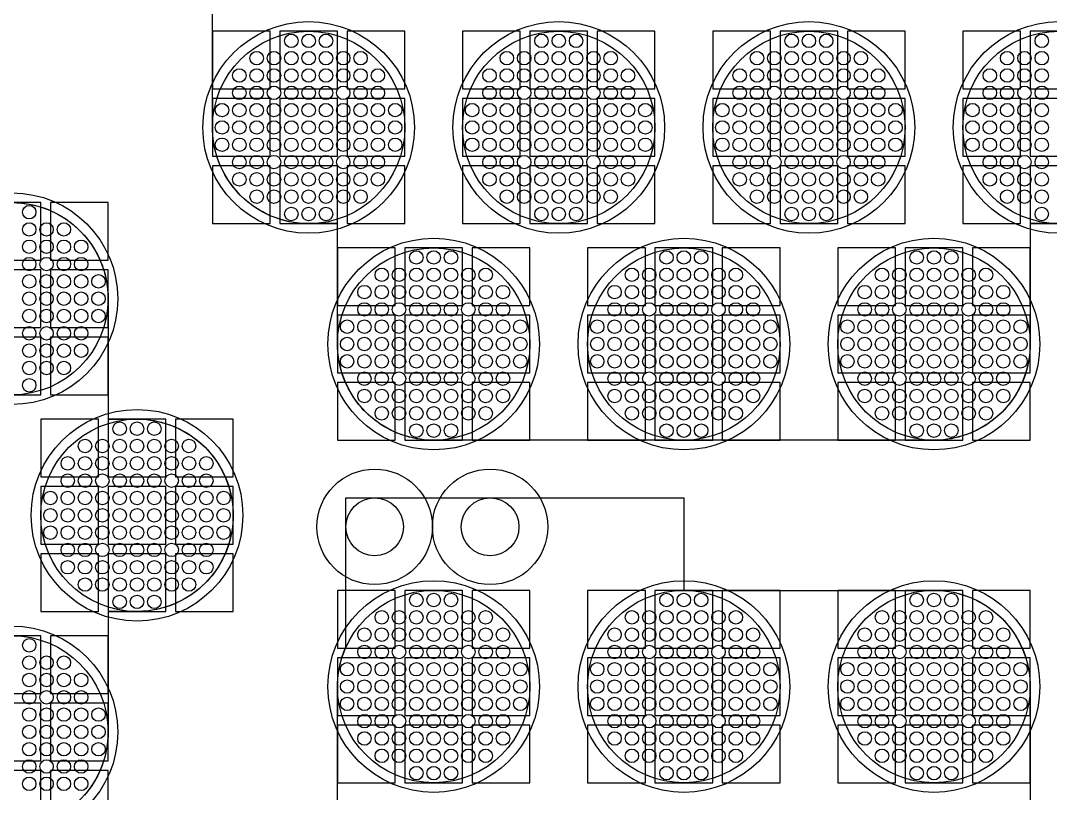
# Model space of a CAD drawing. Extents: x -49 to 54, y -38 to 38.
# Drawn here: x 31.93 to 37.28, y -28.15 to -24.13 of the extents above; entities that cross this region are included whole.
import ezdxf

# ---------------------------------------------------------------- set-up
doc = ezdxf.new("R2010")
doc.units = 0
for name, color, linetype in [('ADHESIVE_VIA_OPENINGS', 30, 'CONTINUOUS'), ('BACK_LAYER', 5, 'CONTINUOUS'), ('COND_LAYER_LOWER_ELECTRODE', 6, 'CONTINUOUS'), ('CONDUCTIVE_LAYER_BACK_LAYER', 2, 'CONTINUOUS'), ('EMITTER', 3, 'CONTINUOUS'), ('LOWER_ELECTRODE', 1, 'CONTINUOUS'), ('SUBSTRATE_VIA', 4, 'CONTINUOUS')]:
    doc.layers.add(name, color=color, linetype=linetype)

msp = doc.modelspace()

# ---------------------------------------------------------------- linework, layer by layer
at = {"layer": 'ADHESIVE_VIA_OPENINGS'}
for centre in [(33.7652, -26.7657), (34.3652, -26.7657)]:
    msp.add_circle(centre, 0.3, dxfattribs=at)
at = {"layer": 'BACK_LAYER'}
for points in [[(32.9221, -24.4898), (33.2221, -24.4898), (33.2221, -24.1898), (32.9221, -24.1898)], [(33.2721, -24.4898), (33.5721, -24.4898), (33.5721, -24.1898), (33.2721, -24.1898)], [(33.6221, -24.4898), (33.9221, -24.4898), (33.9221, -24.1898), (33.6221, -24.1898)], [(34.2221, -24.4898), (34.5221, -24.4898), (34.5221, -24.1898), (34.2221, -24.1898)], [(34.5721, -24.4898), (34.8721, -24.4898), (34.8721, -24.1898), (34.5721, -24.1898)], [(34.9221, -24.4898), (35.2221, -24.4898), (35.2221, -24.1898), (34.9221, -24.1898)], [(35.5221, -24.4898), (35.8221, -24.4898), (35.8221, -24.1898), (35.5221, -24.1898)], [(35.8721, -24.4898), (36.1721, -24.4898), (36.1721, -24.1898), (35.8721, -24.1898)], [(36.2221, -24.4898), (36.5221, -24.4898), (36.5221, -24.1898), (36.2221, -24.1898)], [(36.8221, -24.4898), (37.1221, -24.4898), (37.1221, -24.1898), (36.8221, -24.1898)], [(37.1721, -24.4898), (37.4721, -24.4898), (37.4721, -24.1898), (37.1721, -24.1898)], [(32.9221, -24.8398), (33.2221, -24.8398), (33.2221, -24.5398), (32.9221, -24.5398)], [(33.2721, -24.8398), (33.5721, -24.8398), (33.5721, -24.5398), (33.2721, -24.5398)], [(33.6221, -24.8398), (33.9221, -24.8398), (33.9221, -24.5398), (33.6221, -24.5398)], [(34.2221, -24.8398), (34.5221, -24.8398), (34.5221, -24.5398), (34.2221, -24.5398)], [(34.5721, -24.8398), (34.8721, -24.8398), (34.8721, -24.5398), (34.5721, -24.5398)], [(34.9221, -24.8398), (35.2221, -24.8398), (35.2221, -24.5398), (34.9221, -24.5398)], [(35.5221, -24.8398), (35.8221, -24.8398), (35.8221, -24.5398), (35.5221, -24.5398)], [(35.8721, -24.8398), (36.1721, -24.8398), (36.1721, -24.5398), (35.8721, -24.5398)], [(36.2221, -24.8398), (36.5221, -24.8398), (36.5221, -24.5398), (36.2221, -24.5398)], [(36.8221, -24.8398), (37.1221, -24.8398), (37.1221, -24.5398), (36.8221, -24.5398)], [(37.1721, -24.8398), (37.4721, -24.8398), (37.4721, -24.5398), (37.1721, -24.5398)], [(32.9221, -25.1898), (33.2221, -25.1898), (33.2221, -24.8898), (32.9221, -24.8898)], [(33.2721, -25.1898), (33.5721, -25.1898), (33.5721, -24.8898), (33.2721, -24.8898)], [(33.6221, -25.1898), (33.9221, -25.1898), (33.9221, -24.8898), (33.6221, -24.8898)], [(34.2221, -25.1898), (34.5221, -25.1898), (34.5221, -24.8898), (34.2221, -24.8898)], [(34.5721, -25.1898), (34.8721, -25.1898), (34.8721, -24.8898), (34.5721, -24.8898)], [(34.9221, -25.1898), (35.2221, -25.1898), (35.2221, -24.8898), (34.9221, -24.8898)], [(35.5221, -25.1898), (35.8221, -25.1898), (35.8221, -24.8898), (35.5221, -24.8898)], [(35.8721, -25.1898), (36.1721, -25.1898), (36.1721, -24.8898), (35.8721, -24.8898)], [(36.2221, -25.1898), (36.5221, -25.1898), (36.5221, -24.8898), (36.2221, -24.8898)], [(36.8221, -25.1898), (37.1221, -25.1898), (37.1221, -24.8898), (36.8221, -24.8898)], [(37.1721, -25.1898), (37.4721, -25.1898), (37.4721, -24.8898), (37.1721, -24.8898)], [(31.7302, -25.38), (32.0302, -25.38), (32.0302, -25.08), (31.7302, -25.08)], [(32.0802, -25.38), (32.3802, -25.38), (32.3802, -25.08), (32.0802, -25.08)], [(33.5721, -25.6156), (33.8721, -25.6156), (33.8721, -25.3156), (33.5721, -25.3156)], [(33.9221, -25.6156), (34.2221, -25.6156), (34.2221, -25.3156), (33.9221, -25.3156)], [(34.2721, -25.6156), (34.5721, -25.6156), (34.5721, -25.3156), (34.2721, -25.3156)], [(34.8721, -25.6156), (35.1721, -25.6156), (35.1721, -25.3156), (34.8721, -25.3156)], [(35.2221, -25.6156), (35.5221, -25.6156), (35.5221, -25.3156), (35.2221, -25.3156)], [(35.5721, -25.6156), (35.8721, -25.6156), (35.8721, -25.3156), (35.5721, -25.3156)], [(36.1721, -25.6156), (36.4721, -25.6156), (36.4721, -25.3156), (36.1721, -25.3156)], [(36.5221, -25.6156), (36.8221, -25.6156), (36.8221, -25.3156), (36.5221, -25.3156)], [(36.8721, -25.6156), (37.1721, -25.6156), (37.1721, -25.3156), (36.8721, -25.3156)], [(31.7302, -25.73), (32.0302, -25.73), (32.0302, -25.43), (31.7302, -25.43)], [(32.0802, -25.73), (32.3802, -25.73), (32.3802, -25.43), (32.0802, -25.43)], [(33.5721, -25.9656), (33.8721, -25.9656), (33.8721, -25.6656), (33.5721, -25.6656)], [(33.9221, -25.9656), (34.2221, -25.9656), (34.2221, -25.6656), (33.9221, -25.6656)], [(34.2721, -25.9656), (34.5721, -25.9656), (34.5721, -25.6656), (34.2721, -25.6656)], [(34.8721, -25.9656), (35.1721, -25.9656), (35.1721, -25.6656), (34.8721, -25.6656)], [(35.2221, -25.9656), (35.5221, -25.9656), (35.5221, -25.6656), (35.2221, -25.6656)], [(35.5721, -25.9656), (35.8721, -25.9656), (35.8721, -25.6656), (35.5721, -25.6656)], [(36.1721, -25.9656), (36.4721, -25.9656), (36.4721, -25.6656), (36.1721, -25.6656)], [(36.5221, -25.9656), (36.8221, -25.9656), (36.8221, -25.6656), (36.5221, -25.6656)], [(36.8721, -25.9656), (37.1721, -25.9656), (37.1721, -25.6656), (36.8721, -25.6656)], [(31.7302, -26.08), (32.0302, -26.08), (32.0302, -25.78), (31.7302, -25.78)], [(32.0802, -26.08), (32.3802, -26.08), (32.3802, -25.78), (32.0802, -25.78)], [(33.5721, -26.3156), (33.8721, -26.3156), (33.8721, -26.0156), (33.5721, -26.0156)], [(33.9221, -26.3156), (34.2221, -26.3156), (34.2221, -26.0156), (33.9221, -26.0156)], [(34.2721, -26.3156), (34.5721, -26.3156), (34.5721, -26.0156), (34.2721, -26.0156)], [(34.8721, -26.3156), (35.1721, -26.3156), (35.1721, -26.0156), (34.8721, -26.0156)], [(35.2221, -26.3156), (35.5221, -26.3156), (35.5221, -26.0156), (35.2221, -26.0156)], [(35.5721, -26.3156), (35.8721, -26.3156), (35.8721, -26.0156), (35.5721, -26.0156)], [(36.1721, -26.3156), (36.4721, -26.3156), (36.4721, -26.0156), (36.1721, -26.0156)], [(36.5221, -26.3156), (36.8221, -26.3156), (36.8221, -26.0156), (36.5221, -26.0156)], [(36.8721, -26.3156), (37.1721, -26.3156), (37.1721, -26.0156), (36.8721, -26.0156)], [(32.0302, -26.5058), (32.3302, -26.5058), (32.3302, -26.2058), (32.0302, -26.2058)], [(32.3802, -26.5058), (32.6802, -26.5058), (32.6802, -26.2058), (32.3802, -26.2058)], [(32.7302, -26.5058), (33.0302, -26.5058), (33.0302, -26.2058), (32.7302, -26.2058)], [(32.0302, -26.8558), (32.3302, -26.8558), (32.3302, -26.5558), (32.0302, -26.5558)], [(32.3802, -26.8558), (32.6802, -26.8558), (32.6802, -26.5558), (32.3802, -26.5558)], [(32.7302, -26.8558), (33.0302, -26.8558), (33.0302, -26.5558), (32.7302, -26.5558)], [(32.0302, -27.2058), (32.3302, -27.2058), (32.3302, -26.9058), (32.0302, -26.9058)], [(32.3802, -27.2058), (32.6802, -27.2058), (32.6802, -26.9058), (32.3802, -26.9058)], [(32.7302, -27.2058), (33.0302, -27.2058), (33.0302, -26.9058), (32.7302, -26.9058)], [(33.5721, -27.396), (33.8721, -27.396), (33.8721, -27.096), (33.5721, -27.096)], [(33.9221, -27.396), (34.2221, -27.396), (34.2221, -27.096), (33.9221, -27.096)], [(34.2721, -27.396), (34.5721, -27.396), (34.5721, -27.096), (34.2721, -27.096)], [(34.8721, -27.396), (35.1721, -27.396), (35.1721, -27.096), (34.8721, -27.096)], [(35.2221, -27.396), (35.5221, -27.396), (35.5221, -27.096), (35.2221, -27.096)], [(35.5721, -27.396), (35.8721, -27.396), (35.8721, -27.096), (35.5721, -27.096)], [(36.1721, -27.396), (36.4721, -27.396), (36.4721, -27.096), (36.1721, -27.096)], [(36.5221, -27.396), (36.8221, -27.396), (36.8221, -27.096), (36.5221, -27.096)], [(36.8721, -27.396), (37.1721, -27.396), (37.1721, -27.096), (36.8721, -27.096)], [(31.7302, -27.6316), (32.0302, -27.6316), (32.0302, -27.3316), (31.7302, -27.3316)], [(32.0802, -27.6316), (32.3802, -27.6316), (32.3802, -27.3316), (32.0802, -27.3316)], [(33.5721, -27.746), (33.8721, -27.746), (33.8721, -27.446), (33.5721, -27.446)], [(33.9221, -27.746), (34.2221, -27.746), (34.2221, -27.446), (33.9221, -27.446)], [(34.2721, -27.746), (34.5721, -27.746), (34.5721, -27.446), (34.2721, -27.446)], [(34.8721, -27.746), (35.1721, -27.746), (35.1721, -27.446), (34.8721, -27.446)], [(35.2221, -27.746), (35.5221, -27.746), (35.5221, -27.446), (35.2221, -27.446)], [(35.5721, -27.746), (35.8721, -27.746), (35.8721, -27.446), (35.5721, -27.446)], [(36.1721, -27.746), (36.4721, -27.746), (36.4721, -27.446), (36.1721, -27.446)], [(36.5221, -27.746), (36.8221, -27.746), (36.8221, -27.446), (36.5221, -27.446)], [(36.8721, -27.746), (37.1721, -27.746), (37.1721, -27.446), (36.8721, -27.446)], [(31.7302, -27.9816), (32.0302, -27.9816), (32.0302, -27.6816), (31.7302, -27.6816)], [(32.0802, -27.9816), (32.3802, -27.9816), (32.3802, -27.6816), (32.0802, -27.6816)], [(33.5721, -28.096), (33.8721, -28.096), (33.8721, -27.796), (33.5721, -27.796)], [(33.9221, -28.096), (34.2221, -28.096), (34.2221, -27.796), (33.9221, -27.796)], [(34.2721, -28.096), (34.5721, -28.096), (34.5721, -27.796), (34.2721, -27.796)], [(34.8721, -28.096), (35.1721, -28.096), (35.1721, -27.796), (34.8721, -27.796)], [(35.2221, -28.096), (35.5221, -28.096), (35.5221, -27.796), (35.2221, -27.796)], [(35.5721, -28.096), (35.8721, -28.096), (35.8721, -27.796), (35.5721, -27.796)], [(36.1721, -28.096), (36.4721, -28.096), (36.4721, -27.796), (36.1721, -27.796)], [(36.5221, -28.096), (36.8221, -28.096), (36.8221, -27.796), (36.5221, -27.796)], [(36.8721, -28.096), (37.1721, -28.096), (37.1721, -27.796), (36.8721, -27.796)], [(31.7302, -28.3316), (32.0302, -28.3316), (32.0302, -28.0316), (31.7302, -28.0316)], [(32.0802, -28.3316), (32.3802, -28.3316), (32.3802, -28.0316), (32.0802, -28.0316)]]:
    msp.add_lwpolyline(points, close=True, dxfattribs=at)
at = {"layer": 'COND_LAYER_LOWER_ELECTRODE'}
for centre in [(33.4221, -24.6898), (34.7221, -24.6898), (36.0221, -24.6898), (37.3221, -24.6898), (31.8802, -25.58), (34.0721, -25.8156), (35.3721, -25.8156), (36.6721, -25.8156), (32.5302, -26.7058), (34.0721, -27.596), (35.3721, -27.596), (36.6721, -27.596), (31.8802, -27.8316)]:
    msp.add_circle(centre, 0.55, dxfattribs=at)
at = {"layer": 'CONDUCTIVE_LAYER_BACK_LAYER'}
for points in [[(37.332, -25.1897), (37.1721, -25.1897), (37.1721, -25.8156), (37.1717, -25.8355), (37.1705, -25.8553), (37.1685, -25.8751), (37.1658, -25.8948), (37.1622, -25.9144), (37.1579, -25.9338), (37.1528, -25.953), (37.147, -25.972), (37.1404, -25.9908), (37.1331, -26.0092), (37.125, -26.0274), (37.1162, -26.0453), (37.1067, -26.0627), (37.0966, -26.0798), (37.0857, -26.0965), (37.0742, -26.1127), (37.0621, -26.1285), (37.0494, -26.1437), (37.036, -26.1585), (37.0221, -26.1727), (37.0076, -26.1863), (36.9926, -26.1993), (36.9771, -26.2118), (36.9611, -26.2236), (36.9447, -26.2348), (36.9278, -26.2453), (36.9105, -26.2551), (36.8929, -26.2642), (36.8748, -26.2726), (36.8565, -26.2803), (36.8379, -26.2873), (36.819, -26.2935), (36.7999, -26.299), (36.7806, -26.3037), (36.7611, -26.3076), (36.7414, -26.3108), (36.7217, -26.3131), (36.7019, -26.3147), (36.682, -26.3155), (34.0621, -26.3155), (34.0423, -26.3147), (34.0225, -26.3131), (34.0027, -26.3108), (33.9831, -26.3076), (33.9636, -26.3037), (33.9443, -26.299), (33.9252, -26.2935), (33.9063, -26.2873), (33.8876, -26.2803), (33.8693, -26.2726), (33.8513, -26.2642), (33.8336, -26.2551), (33.8164, -26.2453), (33.7995, -26.2348), (33.783, -26.2236), (33.767, -26.2118), (33.7515, -26.1993), (33.7365, -26.1863), (33.7221, -26.1727), (33.7081, -26.1585), (33.6948, -26.1437), (33.6821, -26.1285), (33.6699, -26.1127), (33.6584, -26.0965), (33.6476, -26.0798), (33.6374, -26.0627), (33.6279, -26.0453), (33.6192, -26.0274), (33.6111, -26.0092), (33.6038, -25.9908), (33.5972, -25.972), (33.5913, -25.953), (33.5862, -25.9338), (33.5819, -25.9144), (33.5784, -25.8948), (33.5756, -25.8751), (33.5737, -25.8553), (33.5725, -25.8355), (33.5721, -25.8156), (33.5721, -25.1897), (33.4121, -25.1897), (33.3923, -25.1889), (33.3725, -25.1873), (33.3527, -25.1849), (33.3331, -25.1818), (33.3136, -25.1779), (33.2943, -25.1732), (33.2752, -25.1677), (33.2563, -25.1615), (33.2376, -25.1545), (33.2193, -25.1468), (33.2013, -25.1384), (33.1836, -25.1293), (33.1664, -25.1194), (33.1495, -25.1089), (33.133, -25.0978), (33.117, -25.0859), (33.1015, -25.0735), (33.0865, -25.0605), (33.0721, -25.0468), (33.0581, -25.0326), (33.0448, -25.0179), (33.0321, -25.0026), (33.0199, -24.9869), (33.0084, -24.9706), (32.9976, -24.954), (32.9874, -24.9369), (32.9779, -24.9194), (32.9692, -24.9016), (32.9611, -24.8834), (32.9538, -24.8649), (32.9472, -24.8462), (32.9413, -24.8272), (32.9362, -24.8079), (32.9319, -24.7885), (32.9284, -24.769), (32.9256, -24.7493), (32.9237, -24.7295), (32.9225, -24.7096), (32.9221, -24.6898), (32.9221, -24.0638)], [(31.91, -25.0809), (31.9298, -25.0824), (31.9496, -25.0848), (31.9692, -25.0879), (31.9887, -25.0919), (32.008, -25.0966), (32.0271, -25.102), (32.046, -25.1083), (32.0647, -25.1152), (32.083, -25.1229), (32.101, -25.1313), (32.1187, -25.1405), (32.1359, -25.1503), (32.1528, -25.1608), (32.1693, -25.172), (32.1853, -25.1838), (32.2008, -25.1962), (32.2158, -25.2093), (32.2302, -25.2229), (32.2442, -25.2371), (32.2575, -25.2519), (32.2703, -25.2671), (32.2824, -25.2829), (32.2939, -25.2991), (32.3047, -25.3158), (32.3149, -25.3328), (32.3244, -25.3503), (32.3331, -25.3682), (32.3412, -25.3863), (32.3485, -25.4048), (32.3551, -25.4236), (32.361, -25.4426), (32.3661, -25.4618), (32.3704, -25.4812), (32.3739, -25.5008), (32.3767, -25.5205), (32.3786, -25.5402), (32.3798, -25.5601), (32.3802, -25.58), (32.3802, -26.2059), (32.5402, -26.2059), (32.56, -26.2067), (32.5798, -26.2083), (32.5996, -26.2106), (32.6192, -26.2138), (32.6387, -26.2177), (32.658, -26.2224), (32.6771, -26.2279), (32.696, -26.2341), (32.7147, -26.2411), (32.733, -26.2488), (32.751, -26.2572), (32.7687, -26.2663), (32.7859, -26.2761), (32.8028, -26.2866), (32.8193, -26.2978), (32.8353, -26.3096), (32.8508, -26.3221), (32.8658, -26.3351), (32.8802, -26.3487), (32.8942, -26.3629), (32.9075, -26.3777), (32.9203, -26.3929), (32.9324, -26.4087), (32.9439, -26.4249), (32.9547, -26.4416), (32.9649, -26.4587), (32.9744, -26.4761), (32.9831, -26.494), (32.9912, -26.5122), (32.9985, -26.5306), (33.0051, -26.5494), (33.011, -26.5684), (33.0161, -26.5876), (33.0204, -26.607), (33.0239, -26.6266), (33.0267, -26.6463), (33.0286, -26.6661), (33.0298, -26.6859), (33.0302, -26.7058), (33.0298, -26.7257), (33.0286, -26.7455), (33.0267, -26.7653), (33.0239, -26.785), (33.0204, -26.8046), (33.0161, -26.824), (33.011, -26.8432), (33.0051, -26.8622), (32.9985, -26.881), (32.9912, -26.8994), (32.9831, -26.9176), (32.9744, -26.9354), (32.9649, -26.9529), (32.9547, -26.97), (32.9439, -26.9867), (32.9324, -27.0029), (32.9203, -27.0187), (32.9075, -27.0339), (32.8942, -27.0486), (32.8802, -27.0628), (32.8658, -27.0765), (32.8508, -27.0895), (32.8353, -27.102), (32.8193, -27.1138), (32.8028, -27.125), (32.7859, -27.1355), (32.7687, -27.1453), (32.751, -27.1544), (32.733, -27.1628), (32.7147, -27.1705), (32.696, -27.1775), (32.6771, -27.1837), (32.658, -27.1892), (32.6387, -27.1939), (32.6192, -27.1978), (32.5996, -27.201), (32.5798, -27.2033), (32.56, -27.2049), (32.5402, -27.2057), (32.3802, -27.2057), (32.3802, -27.8316), (32.3798, -27.8515), (32.3786, -27.8714), (32.3767, -27.8911), (32.3739, -27.9108), (32.3704, -27.9304), (32.3661, -27.9498), (32.361, -27.969), (32.3551, -27.988), (32.3485, -28.0068), (32.3412, -28.0253), (32.3331, -28.0434), (32.3244, -28.0613), (32.3149, -28.0788), (32.3047, -28.0958), (32.2939, -28.1125), (32.2824, -28.1287), (32.2703, -28.1445), (32.2575, -28.1597)], [(33.5721, -28.2219), (33.5721, -27.596), (33.5725, -27.5761), (33.5737, -27.5563), (33.5756, -27.5365), (33.5784, -27.5168), (33.5819, -27.4972), (33.5862, -27.4778), (33.5913, -27.4586), (33.5972, -27.4396), (33.6038, -27.4208), (33.6111, -27.4024), (33.6152, -27.3932), (33.6152, -26.6157), (35.3721, -26.6157), (35.3721, -27.0961), (36.682, -27.0961), (36.7019, -27.0969), (36.7217, -27.0985), (36.7414, -27.1008), (36.7611, -27.104), (36.7806, -27.1079), (36.7999, -27.1126), (36.819, -27.1181), (36.8379, -27.1243), (36.8565, -27.1312), (36.8748, -27.1389), (36.8929, -27.1474), (36.9105, -27.1565), (36.9278, -27.1663), (36.9447, -27.1768), (36.9611, -27.188), (36.9771, -27.1998), (36.9926, -27.2123), (37.0076, -27.2253), (37.0221, -27.2389), (37.036, -27.2531), (37.0494, -27.2679), (37.0621, -27.2831), (37.0742, -27.2989), (37.0857, -27.3151), (37.0966, -27.3318), (37.1067, -27.3489), (37.1162, -27.3663), (37.125, -27.3842), (37.1331, -27.4024), (37.1404, -27.4208), (37.147, -27.4396), (37.1528, -27.4586), (37.1579, -27.4778), (37.1622, -27.4972), (37.1658, -27.5168), (37.1685, -27.5365), (37.1705, -27.5563), (37.1717, -27.5761), (37.1721, -27.596), (37.1721, -28.2219)]]:
    msp.add_lwpolyline(points, dxfattribs=at)
at = {"layer": 'EMITTER'}
for centre in [(33.4221, -24.6898), (34.7221, -24.6898), (36.0221, -24.6898), (37.3221, -24.6898), (31.8802, -25.58), (34.0721, -25.8156), (35.3721, -25.8156), (36.6721, -25.8156), (32.5302, -26.7058), (34.0721, -27.596), (35.3721, -27.596), (36.6721, -27.596), (31.8802, -27.8316)]:
    msp.add_circle(centre, 0.5, dxfattribs=at)
at = {"layer": 'LOWER_ELECTRODE'}
for centre in [(33.3321, -24.2398), (33.4221, -24.2398), (33.5121, -24.2398), (34.6321, -24.2398), (34.7221, -24.2398), (34.8121, -24.2398), (35.9321, -24.2398), (36.0221, -24.2398), (36.1121, -24.2398), (37.2321, -24.2398), (33.1521, -24.3298), (33.2421, -24.3298), (33.3321, -24.3298), (33.4221, -24.3298), (33.5121, -24.3298), (33.6021, -24.3298), (33.6921, -24.3298), (34.4521, -24.3298), (34.5421, -24.3298), (34.6321, -24.3298), (34.7221, -24.3298), (34.8121, -24.3298), (34.9021, -24.3298), (34.9921, -24.3298), (35.7521, -24.3298), (35.8421, -24.3298), (35.9321, -24.3298), (36.0221, -24.3298), (36.1121, -24.3298), (36.2021, -24.3298), (36.2921, -24.3298), (37.0521, -24.3298), (37.1421, -24.3298), (37.2321, -24.3298), (33.0621, -24.4198), (33.1521, -24.4198), (33.2421, -24.4198), (33.3321, -24.4198), (33.4221, -24.4198), (33.5121, -24.4198), (33.6021, -24.4198), (33.6921, -24.4198), (33.7821, -24.4198), (34.3621, -24.4198), (34.4521, -24.4198), (34.5421, -24.4198), (34.6321, -24.4198), (34.7221, -24.4198), (34.8121, -24.4198), (34.9021, -24.4198), (34.9921, -24.4198), (35.0821, -24.4198), (35.6621, -24.4198), (35.7521, -24.4198), (35.8421, -24.4198), (35.9321, -24.4198), (36.0221, -24.4198), (36.1121, -24.4198), (36.2021, -24.4198), (36.2921, -24.4198), (36.3821, -24.4198), (36.9621, -24.4198), (37.0521, -24.4198), (37.1421, -24.4198), (37.2321, -24.4198), (33.0621, -24.5098), (33.1521, -24.5098), (33.2421, -24.5098), (33.3321, -24.5098), (33.4221, -24.5098), (33.5121, -24.5098), (33.6021, -24.5098), (33.6921, -24.5098), (33.7821, -24.5098), (34.3621, -24.5098), (34.4521, -24.5098), (34.5421, -24.5098), (34.6321, -24.5098), (34.7221, -24.5098), (34.8121, -24.5098), (34.9021, -24.5098), (34.9921, -24.5098), (35.0821, -24.5098), (35.6621, -24.5098), (35.7521, -24.5098), (35.8421, -24.5098), (35.9321, -24.5098), (36.0221, -24.5098), (36.1121, -24.5098), (36.2021, -24.5098), (36.2921, -24.5098), (36.3821, -24.5098), (36.9621, -24.5098), (37.0521, -24.5098), (37.1421, -24.5098), (37.2321, -24.5098), (32.9721, -24.5998), (33.0621, -24.5998), (33.1521, -24.5998), (33.2421, -24.5998), (33.3321, -24.5998), (33.4221, -24.5998), (33.5121, -24.5998), (33.6021, -24.5998), (33.6921, -24.5998), (33.7821, -24.5998), (33.8721, -24.5998), (34.2721, -24.5998), (34.3621, -24.5998), (34.4521, -24.5998), (34.5421, -24.5998), (34.6321, -24.5998), (34.7221, -24.5998), (34.8121, -24.5998), (34.9021, -24.5998), (34.9921, -24.5998), (35.0821, -24.5998), (35.1721, -24.5998), (35.5721, -24.5998), (35.6621, -24.5998), (35.7521, -24.5998), (35.8421, -24.5998), (35.9321, -24.5998), (36.0221, -24.5998), (36.1121, -24.5998), (36.2021, -24.5998), (36.2921, -24.5998), (36.3821, -24.5998), (36.4721, -24.5998), (36.8721, -24.5998), (36.9621, -24.5998), (37.0521, -24.5998), (37.1421, -24.5998), (37.2321, -24.5998), (32.9721, -24.6898), (33.0621, -24.6898), (33.1521, -24.6898), (33.2421, -24.6898), (33.3321, -24.6898), (33.4221, -24.6898), (33.5121, -24.6898), (33.6021, -24.6898), (33.6921, -24.6898), (33.7821, -24.6898), (33.8721, -24.6898), (34.2721, -24.6898), (34.3621, -24.6898), (34.4521, -24.6898), (34.5421, -24.6898), (34.6321, -24.6898), (34.7221, -24.6898), (34.8121, -24.6898), (34.9021, -24.6898), (34.9921, -24.6898), (35.0821, -24.6898), (35.1721, -24.6898), (35.5721, -24.6898), (35.6621, -24.6898), (35.7521, -24.6898), (35.8421, -24.6898), (35.9321, -24.6898), (36.0221, -24.6898), (36.1121, -24.6898), (36.2021, -24.6898), (36.2921, -24.6898), (36.3821, -24.6898), (36.4721, -24.6898), (36.8721, -24.6898), (36.9621, -24.6898), (37.0521, -24.6898), (37.1421, -24.6898), (37.2321, -24.6898), (32.9721, -24.7798), (33.0621, -24.7798), (33.1521, -24.7798), (33.2421, -24.7798), (33.3321, -24.7798), (33.4221, -24.7798), (33.5121, -24.7798), (33.6021, -24.7798), (33.6921, -24.7798), (33.7821, -24.7798), (33.8721, -24.7798), (34.2721, -24.7798), (34.3621, -24.7798), (34.4521, -24.7798), (34.5421, -24.7798), (34.6321, -24.7798), (34.7221, -24.7798), (34.8121, -24.7798), (34.9021, -24.7798), (34.9921, -24.7798), (35.0821, -24.7798), (35.1721, -24.7798), (35.5721, -24.7798), (35.6621, -24.7798), (35.7521, -24.7798), (35.8421, -24.7798), (35.9321, -24.7798), (36.0221, -24.7798), (36.1121, -24.7798), (36.2021, -24.7798), (36.2921, -24.7798), (36.3821, -24.7798), (36.4721, -24.7798), (36.8721, -24.7798), (36.9621, -24.7798), (37.0521, -24.7798), (37.1421, -24.7798), (37.2321, -24.7798), (33.0621, -24.8698), (33.1521, -24.8698), (33.2421, -24.8698), (33.3321, -24.8698), (33.4221, -24.8698), (33.5121, -24.8698), (33.6021, -24.8698), (33.6921, -24.8698), (33.7821, -24.8698), (34.3621, -24.8698), (34.4521, -24.8698), (34.5421, -24.8698), (34.6321, -24.8698), (34.7221, -24.8698), (34.8121, -24.8698), (34.9021, -24.8698), (34.9921, -24.8698), (35.0821, -24.8698), (35.6621, -24.8698), (35.7521, -24.8698), (35.8421, -24.8698), (35.9321, -24.8698), (36.0221, -24.8698), (36.1121, -24.8698), (36.2021, -24.8698), (36.2921, -24.8698), (36.3821, -24.8698), (36.9621, -24.8698), (37.0521, -24.8698), (37.1421, -24.8698), (37.2321, -24.8698), (33.0621, -24.9598), (33.1521, -24.9598), (33.2421, -24.9598), (33.3321, -24.9598), (33.4221, -24.9598), (33.5121, -24.9598), (33.6021, -24.9598), (33.6921, -24.9598), (33.7821, -24.9598), (34.3621, -24.9598), (34.4521, -24.9598), (34.5421, -24.9598), (34.6321, -24.9598), (34.7221, -24.9598), (34.8121, -24.9598), (34.9021, -24.9598), (34.9921, -24.9598), (35.0821, -24.9598), (35.6621, -24.9598), (35.7521, -24.9598), (35.8421, -24.9598), (35.9321, -24.9598), (36.0221, -24.9598), (36.1121, -24.9598), (36.2021, -24.9598), (36.2921, -24.9598), (36.3821, -24.9598), (36.9621, -24.9598), (37.0521, -24.9598), (37.1421, -24.9598), (37.2321, -24.9598), (33.1521, -25.0498), (33.2421, -25.0498), (33.3321, -25.0498), (33.4221, -25.0498), (33.5121, -25.0498), (33.6021, -25.0498), (33.6921, -25.0498), (34.4521, -25.0498), (34.5421, -25.0498), (34.6321, -25.0498), (34.7221, -25.0498), (34.8121, -25.0498), (34.9021, -25.0498), (34.9921, -25.0498), (35.7521, -25.0498), (35.8421, -25.0498), (35.9321, -25.0498), (36.0221, -25.0498), (36.1121, -25.0498), (36.2021, -25.0498), (36.2921, -25.0498), (37.0521, -25.0498), (37.1421, -25.0498), (37.2321, -25.0498), (31.9702, -25.13), (33.3321, -25.1398), (33.4221, -25.1398), (33.5121, -25.1398), (34.6321, -25.1398), (34.7221, -25.1398), (34.8121, -25.1398), (35.9321, -25.1398), (36.0221, -25.1398), (36.1121, -25.1398), (37.2321, -25.1398), (31.9702, -25.22), (32.0602, -25.22), (32.1502, -25.22), (31.9702, -25.31), (32.0602, -25.31), (32.1502, -25.31), (32.2402, -25.31), (31.9702, -25.4), (32.0602, -25.4), (32.1502, -25.4), (32.2402, -25.4), (33.9821, -25.3656), (34.0721, -25.3656), (34.1621, -25.3656), (35.2821, -25.3656), (35.3721, -25.3656), (35.4621, -25.3656), (36.5821, -25.3656), (36.6721, -25.3656), (36.7621, -25.3656), (33.8021, -25.4556), (33.8921, -25.4556), (33.9821, -25.4556), (34.0721, -25.4556), (34.1621, -25.4556), (34.2521, -25.4556), (34.3421, -25.4556), (35.1021, -25.4556), (35.1921, -25.4556), (35.2821, -25.4556), (35.3721, -25.4556), (35.4621, -25.4556), (35.5521, -25.4556), (35.6421, -25.4556), (36.4021, -25.4556), (36.4921, -25.4556), (36.5821, -25.4556), (36.6721, -25.4556), (36.7621, -25.4556), (36.8521, -25.4556), (36.9421, -25.4556), (31.9702, -25.49), (32.0602, -25.49), (32.1502, -25.49), (32.2402, -25.49), (32.3302, -25.49), (33.7121, -25.5456), (33.8021, -25.5456), (33.8921, -25.5456), (33.9821, -25.5456), (34.0721, -25.5456), (34.1621, -25.5456), (34.2521, -25.5456), (34.3421, -25.5456), (34.4321, -25.5456), (35.0121, -25.5456), (35.1021, -25.5456), (35.1921, -25.5456), (35.2821, -25.5456), (35.3721, -25.5456), (35.4621, -25.5456), (35.5521, -25.5456), (35.6421, -25.5456), (35.7321, -25.5456), (36.3121, -25.5456), (36.4021, -25.5456), (36.4921, -25.5456), (36.5821, -25.5456), (36.6721, -25.5456), (36.7621, -25.5456), (36.8521, -25.5456), (36.9421, -25.5456), (37.0321, -25.5456), (31.9702, -25.58), (32.0602, -25.58), (32.1502, -25.58), (32.2402, -25.58), (32.3302, -25.58), (31.9702, -25.67), (32.0602, -25.67), (32.1502, -25.67), (32.2402, -25.67), (32.3302, -25.67), (33.7121, -25.6356), (33.8021, -25.6356), (33.8921, -25.6356), (33.9821, -25.6356), (34.0721, -25.6356), (34.1621, -25.6356), (34.2521, -25.6356), (34.3421, -25.6356), (34.4321, -25.6356), (35.0121, -25.6356), (35.1021, -25.6356), (35.1921, -25.6356), (35.2821, -25.6356), (35.3721, -25.6356), (35.4621, -25.6356), (35.5521, -25.6356), (35.6421, -25.6356), (35.7321, -25.6356), (36.3121, -25.6356), (36.4021, -25.6356), (36.4921, -25.6356), (36.5821, -25.6356), (36.6721, -25.6356), (36.7621, -25.6356), (36.8521, -25.6356), (36.9421, -25.6356), (37.0321, -25.6356), (31.9702, -25.76), (32.0602, -25.76), (32.1502, -25.76), (32.2402, -25.76), (33.6221, -25.7256), (33.7121, -25.7256), (33.8021, -25.7256), (33.8921, -25.7256), (33.9821, -25.7256), (34.0721, -25.7256), (34.1621, -25.7256), (34.2521, -25.7256), (34.3421, -25.7256), (34.4321, -25.7256), (34.5221, -25.7256), (34.9221, -25.7256), (35.0121, -25.7256), (35.1021, -25.7256), (35.1921, -25.7256), (35.2821, -25.7256), (35.3721, -25.7256), (35.4621, -25.7256), (35.5521, -25.7256), (35.6421, -25.7256), (35.7321, -25.7256), (35.8221, -25.7256), (36.2221, -25.7256), (36.3121, -25.7256), (36.4021, -25.7256), (36.4921, -25.7256), (36.5821, -25.7256), (36.6721, -25.7256), (36.7621, -25.7256), (36.8521, -25.7256), (36.9421, -25.7256), (37.0321, -25.7256), (37.1221, -25.7256), (33.6221, -25.8156), (33.7121, -25.8156), (33.8021, -25.8156), (33.8921, -25.8156), (33.9821, -25.8156), (34.0721, -25.8156), (34.1621, -25.8156), (34.2521, -25.8156), (34.3421, -25.8156), (34.4321, -25.8156), (34.5221, -25.8156), (34.9221, -25.8156), (35.0121, -25.8156), (35.1021, -25.8156), (35.1921, -25.8156), (35.2821, -25.8156), (35.3721, -25.8156), (35.4621, -25.8156), (35.5521, -25.8156), (35.6421, -25.8156), (35.7321, -25.8156), (35.8221, -25.8156), (36.2221, -25.8156), (36.3121, -25.8156), (36.4021, -25.8156), (36.4921, -25.8156), (36.5821, -25.8156), (36.6721, -25.8156), (36.7621, -25.8156), (36.8521, -25.8156), (36.9421, -25.8156), (37.0321, -25.8156), (37.1221, -25.8156), (31.9702, -25.85), (32.0602, -25.85), (32.1502, -25.85), (32.2402, -25.85), (33.6221, -25.9056), (33.7121, -25.9056), (33.8021, -25.9056), (33.8921, -25.9056), (33.9821, -25.9056), (34.0721, -25.9056), (34.1621, -25.9056), (34.2521, -25.9056), (34.3421, -25.9056), (34.4321, -25.9056), (34.5221, -25.9056), (34.9221, -25.9056), (35.0121, -25.9056), (35.1021, -25.9056), (35.1921, -25.9056), (35.2821, -25.9056), (35.3721, -25.9056), (35.4621, -25.9056), (35.5521, -25.9056), (35.6421, -25.9056), (35.7321, -25.9056), (35.8221, -25.9056), (36.2221, -25.9056), (36.3121, -25.9056), (36.4021, -25.9056), (36.4921, -25.9056), (36.5821, -25.9056), (36.6721, -25.9056), (36.7621, -25.9056), (36.8521, -25.9056), (36.9421, -25.9056), (37.0321, -25.9056), (37.1221, -25.9056), (31.9702, -25.94), (32.0602, -25.94), (32.1502, -25.94), (31.9702, -26.03), (33.7121, -25.9956), (33.8021, -25.9956), (33.8921, -25.9956), (33.9821, -25.9956), (34.0721, -25.9956), (34.1621, -25.9956), (34.2521, -25.9956), (34.3421, -25.9956), (34.4321, -25.9956), (35.0121, -25.9956), (35.1021, -25.9956), (35.1921, -25.9956), (35.2821, -25.9956), (35.3721, -25.9956), (35.4621, -25.9956), (35.5521, -25.9956), (35.6421, -25.9956), (35.7321, -25.9956), (36.3121, -25.9956), (36.4021, -25.9956), (36.4921, -25.9956), (36.5821, -25.9956), (36.6721, -25.9956), (36.7621, -25.9956), (36.8521, -25.9956), (36.9421, -25.9956), (37.0321, -25.9956), (33.7121, -26.0856), (33.8021, -26.0856), (33.8921, -26.0856), (33.9821, -26.0856), (34.0721, -26.0856), (34.1621, -26.0856), (34.2521, -26.0856), (34.3421, -26.0856), (34.4321, -26.0856), (35.0121, -26.0856), (35.1021, -26.0856), (35.1921, -26.0856), (35.2821, -26.0856), (35.3721, -26.0856), (35.4621, -26.0856), (35.5521, -26.0856), (35.6421, -26.0856), (35.7321, -26.0856), (36.3121, -26.0856), (36.4021, -26.0856), (36.4921, -26.0856), (36.5821, -26.0856), (36.6721, -26.0856), (36.7621, -26.0856), (36.8521, -26.0856), (36.9421, -26.0856), (37.0321, -26.0856), (33.8021, -26.1756), (33.8921, -26.1756), (33.9821, -26.1756), (34.0721, -26.1756), (34.1621, -26.1756), (34.2521, -26.1756), (34.3421, -26.1756), (35.1021, -26.1756), (35.1921, -26.1756), (35.2821, -26.1756), (35.3721, -26.1756), (35.4621, -26.1756), (35.5521, -26.1756), (35.6421, -26.1756), (36.4021, -26.1756), (36.4921, -26.1756), (36.5821, -26.1756), (36.6721, -26.1756), (36.7621, -26.1756), (36.8521, -26.1756), (36.9421, -26.1756), (32.4402, -26.2558), (32.5302, -26.2558), (32.6202, -26.2558), (33.9821, -26.2656), (34.0721, -26.2656), (34.1621, -26.2656), (35.2821, -26.2656), (35.3721, -26.2656), (35.4621, -26.2656), (36.5821, -26.2656), (36.6721, -26.2656), (36.7621, -26.2656), (32.2602, -26.3458), (32.3502, -26.3458), (32.4402, -26.3458), (32.5302, -26.3458), (32.6202, -26.3458), (32.7102, -26.3458), (32.8002, -26.3458), (32.1702, -26.4358), (32.2602, -26.4358), (32.3502, -26.4358), (32.4402, -26.4358), (32.5302, -26.4358), (32.6202, -26.4358), (32.7102, -26.4358), (32.8002, -26.4358), (32.8902, -26.4358), (32.1702, -26.5258), (32.2602, -26.5258), (32.3502, -26.5258), (32.4402, -26.5258), (32.5302, -26.5258), (32.6202, -26.5258), (32.7102, -26.5258), (32.8002, -26.5258), (32.8902, -26.5258), (32.0802, -26.6158), (32.1702, -26.6158), (32.2602, -26.6158), (32.3502, -26.6158), (32.4402, -26.6158), (32.5302, -26.6158), (32.6202, -26.6158), (32.7102, -26.6158), (32.8002, -26.6158), (32.8902, -26.6158), (32.9802, -26.6158), (32.0802, -26.7058), (32.1702, -26.7058), (32.2602, -26.7058), (32.3502, -26.7058), (32.4402, -26.7058), (32.5302, -26.7058), (32.6202, -26.7058), (32.7102, -26.7058), (32.8002, -26.7058), (32.8902, -26.7058), (32.9802, -26.7058), (32.0802, -26.7958), (32.1702, -26.7958), (32.2602, -26.7958), (32.3502, -26.7958), (32.4402, -26.7958), (32.5302, -26.7958), (32.6202, -26.7958), (32.7102, -26.7958), (32.8002, -26.7958), (32.8902, -26.7958), (32.9802, -26.7958), (32.1702, -26.8858), (32.2602, -26.8858), (32.3502, -26.8858), (32.4402, -26.8858), (32.5302, -26.8858), (32.6202, -26.8858), (32.7102, -26.8858), (32.8002, -26.8858), (32.8902, -26.8858), (32.1702, -26.9758), (32.2602, -26.9758), (32.3502, -26.9758), (32.4402, -26.9758), (32.5302, -26.9758), (32.6202, -26.9758), (32.7102, -26.9758), (32.8002, -26.9758), (32.8902, -26.9758), (32.2602, -27.0658), (32.3502, -27.0658), (32.4402, -27.0658), (32.5302, -27.0658), (32.6202, -27.0658), (32.7102, -27.0658), (32.8002, -27.0658), (32.4402, -27.1558), (32.5302, -27.1558), (32.6202, -27.1558), (33.9821, -27.146), (34.0721, -27.146), (34.1621, -27.146), (35.2821, -27.146), (35.3721, -27.146), (35.4621, -27.146), (36.5821, -27.146), (36.6721, -27.146), (36.7621, -27.146), (33.8021, -27.236), (33.8921, -27.236), (33.9821, -27.236), (34.0721, -27.236), (34.1621, -27.236), (34.2521, -27.236), (34.3421, -27.236), (35.1021, -27.236), (35.1921, -27.236), (35.2821, -27.236), (35.3721, -27.236), (35.4621, -27.236), (35.5521, -27.236), (35.6421, -27.236), (36.4021, -27.236), (36.4921, -27.236), (36.5821, -27.236), (36.6721, -27.236), (36.7621, -27.236), (36.8521, -27.236), (36.9421, -27.236), (33.7121, -27.326), (33.8021, -27.326), (33.8921, -27.326), (33.9821, -27.326), (34.0721, -27.326), (34.1621, -27.326), (34.2521, -27.326), (34.3421, -27.326), (34.4321, -27.326), (35.0121, -27.326), (35.1021, -27.326), (35.1921, -27.326), (35.2821, -27.326), (35.3721, -27.326), (35.4621, -27.326), (35.5521, -27.326), (35.6421, -27.326), (35.7321, -27.326), (36.3121, -27.326), (36.4021, -27.326), (36.4921, -27.326), (36.5821, -27.326), (36.6721, -27.326), (36.7621, -27.326), (36.8521, -27.326), (36.9421, -27.326), (37.0321, -27.326), (31.9702, -27.3816), (33.7121, -27.416), (33.8021, -27.416), (33.8921, -27.416), (33.9821, -27.416), (34.0721, -27.416), (34.1621, -27.416), (34.2521, -27.416), (34.3421, -27.416), (34.4321, -27.416), (35.0121, -27.416), (35.1021, -27.416), (35.1921, -27.416), (35.2821, -27.416), (35.3721, -27.416), (35.4621, -27.416), (35.5521, -27.416), (35.6421, -27.416), (35.7321, -27.416), (36.3121, -27.416), (36.4021, -27.416), (36.4921, -27.416), (36.5821, -27.416), (36.6721, -27.416), (36.7621, -27.416), (36.8521, -27.416), (36.9421, -27.416), (37.0321, -27.416), (31.9702, -27.4716), (32.0602, -27.4716), (32.1502, -27.4716), (33.6221, -27.506), (33.7121, -27.506), (33.8021, -27.506), (33.8921, -27.506), (33.9821, -27.506), (34.0721, -27.506), (34.1621, -27.506), (34.2521, -27.506), (34.3421, -27.506), (34.4321, -27.506), (34.5221, -27.506), (34.9221, -27.506), (35.0121, -27.506), (35.1021, -27.506), (35.1921, -27.506), (35.2821, -27.506), (35.3721, -27.506), (35.4621, -27.506), (35.5521, -27.506), (35.6421, -27.506), (35.7321, -27.506), (35.8221, -27.506), (36.2221, -27.506), (36.3121, -27.506), (36.4021, -27.506), (36.4921, -27.506), (36.5821, -27.506), (36.6721, -27.506), (36.7621, -27.506), (36.8521, -27.506), (36.9421, -27.506), (37.0321, -27.506), (37.1221, -27.506), (31.9702, -27.5616), (32.0602, -27.5616), (32.1502, -27.5616), (32.2402, -27.5616), (33.6221, -27.596), (33.7121, -27.596), (33.8021, -27.596), (33.8921, -27.596), (33.9821, -27.596), (34.0721, -27.596), (34.1621, -27.596), (34.2521, -27.596), (34.3421, -27.596), (34.4321, -27.596), (34.5221, -27.596), (34.9221, -27.596), (35.0121, -27.596), (35.1021, -27.596), (35.1921, -27.596), (35.2821, -27.596), (35.3721, -27.596), (35.4621, -27.596), (35.5521, -27.596), (35.6421, -27.596), (35.7321, -27.596), (35.8221, -27.596), (36.2221, -27.596), (36.3121, -27.596), (36.4021, -27.596), (36.4921, -27.596), (36.5821, -27.596), (36.6721, -27.596), (36.7621, -27.596), (36.8521, -27.596), (36.9421, -27.596), (37.0321, -27.596), (37.1221, -27.596), (31.9702, -27.6516), (32.0602, -27.6516), (32.1502, -27.6516), (32.2402, -27.6516), (33.6221, -27.686), (33.7121, -27.686), (33.8021, -27.686), (33.8921, -27.686), (33.9821, -27.686), (34.0721, -27.686), (34.1621, -27.686), (34.2521, -27.686), (34.3421, -27.686), (34.4321, -27.686), (34.5221, -27.686), (34.9221, -27.686), (35.0121, -27.686), (35.1021, -27.686), (35.1921, -27.686), (35.2821, -27.686), (35.3721, -27.686), (35.4621, -27.686), (35.5521, -27.686), (35.6421, -27.686), (35.7321, -27.686), (35.8221, -27.686), (36.2221, -27.686), (36.3121, -27.686), (36.4021, -27.686), (36.4921, -27.686), (36.5821, -27.686), (36.6721, -27.686), (36.7621, -27.686), (36.8521, -27.686), (36.9421, -27.686), (37.0321, -27.686), (37.1221, -27.686), (31.9702, -27.7416), (32.0602, -27.7416), (32.1502, -27.7416), (32.2402, -27.7416), (32.3302, -27.7416), (33.7121, -27.776), (33.8021, -27.776), (33.8921, -27.776), (33.9821, -27.776), (34.0721, -27.776), (34.1621, -27.776), (34.2521, -27.776), (34.3421, -27.776), (34.4321, -27.776), (35.0121, -27.776), (35.1021, -27.776), (35.1921, -27.776), (35.2821, -27.776), (35.3721, -27.776), (35.4621, -27.776), (35.5521, -27.776), (35.6421, -27.776), (35.7321, -27.776), (36.3121, -27.776), (36.4021, -27.776), (36.4921, -27.776), (36.5821, -27.776), (36.6721, -27.776), (36.7621, -27.776), (36.8521, -27.776), (36.9421, -27.776), (37.0321, -27.776), (31.9702, -27.8316), (32.0602, -27.8316), (32.1502, -27.8316), (32.2402, -27.8316), (32.3302, -27.8316), (33.7121, -27.866), (33.8021, -27.866), (33.8921, -27.866), (33.9821, -27.866), (34.0721, -27.866), (34.1621, -27.866), (34.2521, -27.866), (34.3421, -27.866), (34.4321, -27.866), (35.0121, -27.866), (35.1021, -27.866), (35.1921, -27.866), (35.2821, -27.866), (35.3721, -27.866), (35.4621, -27.866), (35.5521, -27.866), (35.6421, -27.866), (35.7321, -27.866), (36.3121, -27.866), (36.4021, -27.866), (36.4921, -27.866), (36.5821, -27.866), (36.6721, -27.866), (36.7621, -27.866), (36.8521, -27.866), (36.9421, -27.866), (37.0321, -27.866), (31.9702, -27.9216), (32.0602, -27.9216), (32.1502, -27.9216), (32.2402, -27.9216), (32.3302, -27.9216), (33.8021, -27.956), (33.8921, -27.956), (33.9821, -27.956), (34.0721, -27.956), (34.1621, -27.956), (34.2521, -27.956), (34.3421, -27.956), (35.1021, -27.956), (35.1921, -27.956), (35.2821, -27.956), (35.3721, -27.956), (35.4621, -27.956), (35.5521, -27.956), (35.6421, -27.956), (36.4021, -27.956), (36.4921, -27.956), (36.5821, -27.956), (36.6721, -27.956), (36.7621, -27.956), (36.8521, -27.956), (36.9421, -27.956), (31.9702, -28.0116), (32.0602, -28.0116), (32.1502, -28.0116), (32.2402, -28.0116), (33.9821, -28.046), (34.0721, -28.046), (34.1621, -28.046), (35.2821, -28.046), (35.3721, -28.046), (35.4621, -28.046), (36.5821, -28.046), (36.6721, -28.046), (36.7621, -28.046), (31.9702, -28.1016), (32.0602, -28.1016), (32.1502, -28.1016), (32.2402, -28.1016)]:
    msp.add_circle(centre, 0.035, dxfattribs=at)
at = {"layer": 'SUBSTRATE_VIA'}
for centre in [(33.7652, -26.7657), (34.3652, -26.7657)]:
    msp.add_circle(centre, 0.15, dxfattribs=at)

doc.saveas('drawing.dxf')
